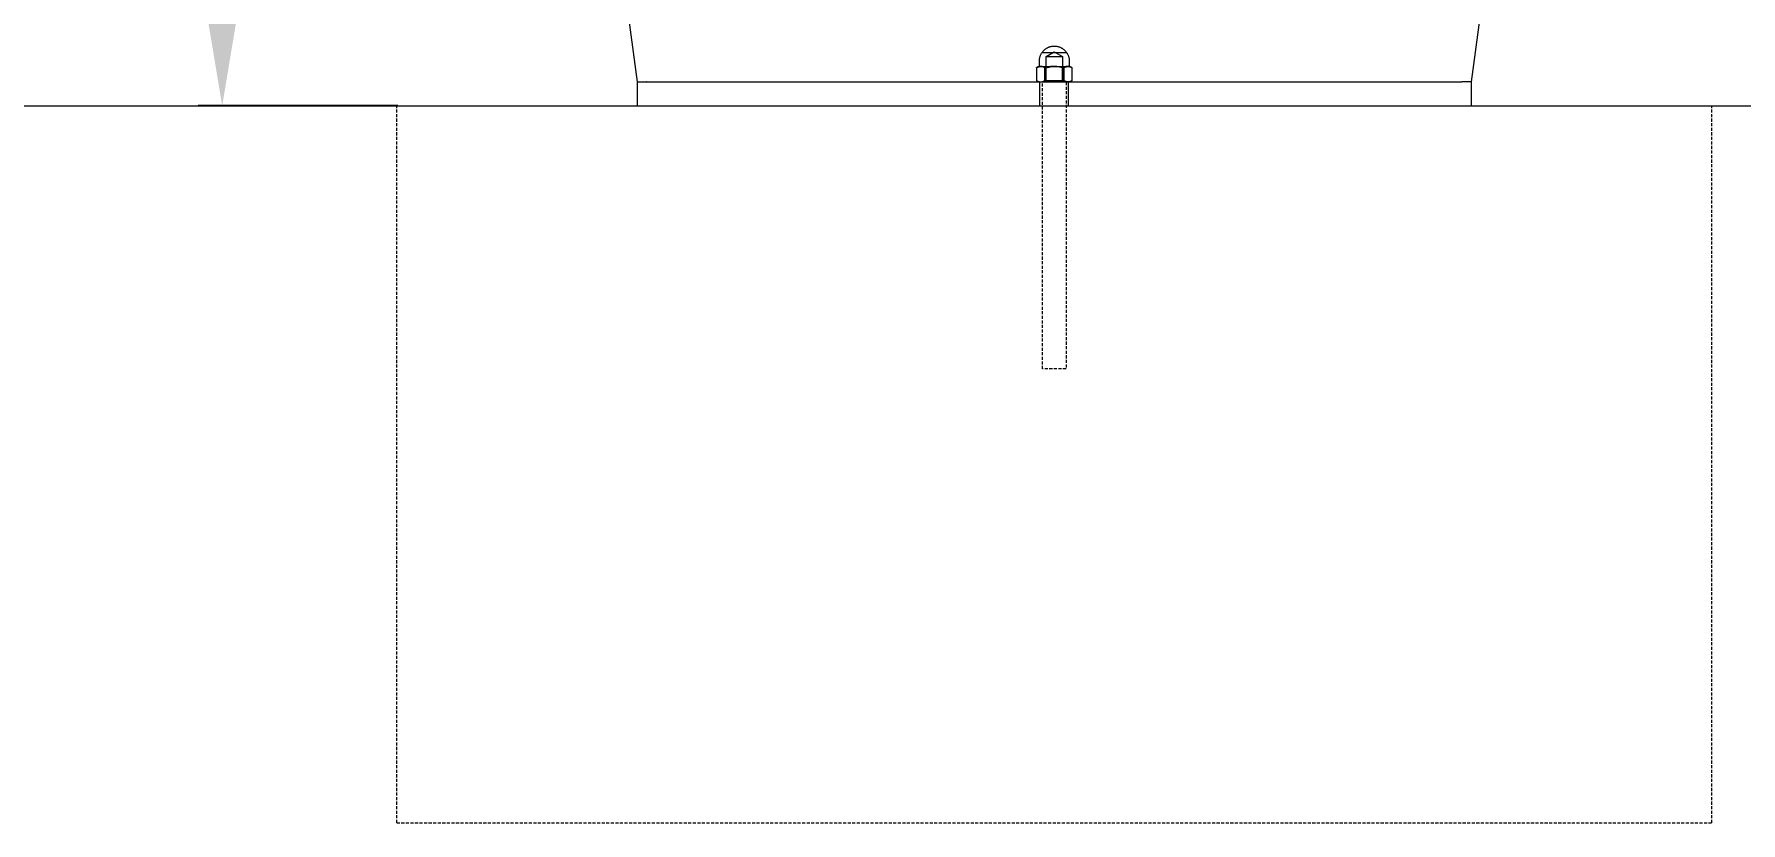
# Model space of a CAD drawing. Header units: millimetres. Extents: x -273 to 4197, y -77 to 2867.
# Drawn here: x 2878 to 3592, y 2108 to 2438 of the extents above; entities that cross this region are included whole.
import ezdxf

# ---------------------------------------------------------------- set-up
doc = ezdxf.new("R2010")
doc.units = ezdxf.units.MM
doc.linetypes.add('HIDDEN', pattern=[1.905, 1.27, -0.635])
for name, color, linetype, lineweight in [('ZANO_R', 7, 'Continuous', 0), ('ZANO_R_przerywana', 7, 'HIDDEN', 0), ('ZANO_W', 1, 'Continuous', 0)]:
    doc.layers.add(name, color=color, linetype=linetype, lineweight=lineweight)
doc.styles.add('Arial', font='arial.ttf')
doc.styles.get("Standard").update_dxf_attribs({"font": 'ARIALUNI.TTF'})
doc.dimstyles.new('pl i ang', dxfattribs={"dimtxt": 50, "dimasz": 50, "dimexe": 1.25, "dimexo": 0.625, "dimgap": 10, "dimtad": 1, "dimtoh": 1, "dimtxsty": 'Standard', "dimcen": 2.5, "dimclrd": 1, "dimclre": 1, "dimclrt": 1, "dimadec": 0, "dimazin": 0, "dimtfac": 1, "dimtmove": 0, "dimatfit": 3, "dimfxl": 1, "dimarcsym": 1})

# ---------------------------------------------------------------- blocks, each defined once
blk = doc.blocks.new('*D396')
at = {"layer": 'ZANO_W', "color": 1, "lineweight": -2}
for p, q in [((3029.87, 2867.42), (2946.44, 2867.42)), ((2956.44, 2827.42), (2956.44, 2447.67)), ((3029.87, 2407.67), (2946.44, 2407.67))]:
    blk.add_line(p, q, dxfattribs=at)
at = {"layer": 'ZANO_W', "color": 1}
for points in [[(2963.11, 2827.42), (2949.78, 2827.42), (2956.44, 2867.42)], [(2949.78, 2447.67), (2963.11, 2447.67), (2956.44, 2407.67)]]:
    blk.add_solid(points, dxfattribs=at)
at = {"layer": 'ZANO_W', "color": 1, "insert": (2926.02, 2637.55), "char_height": 40, "attachment_point": 5, "rotation": 90, "style": 'Arial'}
blk.add_mtext('460', dxfattribs=at)
blk = doc.blocks.new('*D398')
at = {"layer": 'ZANO_W', "color": 1, "lineweight": -2}
blk.add_line((3526.26, 2484.69), (3532.24, 2529.25), dxfattribs=at)
for start, end in [(102.80757, 123.25708), (0, 82.35807), (319.10099, 339.55049)]:
    blk.add_arc((3515.93, 2407.67), 112.67, start, end, dxfattribs=at)
at = {"layer": 'ZANO_W', "color": 1}
for points in [[(3491.26, 2510.88), (3490.65, 2524.2), (3530.91, 2519.34)], [(3628.06, 2367.12), (3614.94, 2369.49), (3628.6, 2407.67)]]:
    blk.add_solid(points, dxfattribs=at)
at = {"layer": 'ZANO_W', "color": 1, "insert": (3623.83, 2502.06), "char_height": 40, "attachment_point": 5, "rotation": 311.17903, "style": 'Arial'}
blk.add_mtext('82%%d', dxfattribs=at)

msp = doc.modelspace()

# ---------------------------------------------------------------- linework, layer by layer
at = {"layer": 'ZANO_R'}
for p, q in [((3125.33, 2452.08), (3129.95, 2417.67)), ((3478.93, 2417.67), (3483.55, 2452.08)), ((3298.21, 2426.84), (3298.23, 2427.06)), ((3298.23, 2427.06), (3298.25, 2427.27)), ((3298.25, 2427.27), (3298.29, 2427.48)), ((3298.29, 2427.48), (3298.33, 2427.69)), ((3298.33, 2427.69), (3298.37, 2427.9)), ((3298.37, 2427.9), (3298.43, 2428.1)), ((3298.43, 2428.1), (3298.49, 2428.31)), ((3298.49, 2428.31), (3298.56, 2428.51)), ((3298.56, 2428.51), (3298.63, 2428.71)), ((3298.63, 2428.71), (3298.71, 2428.91)), ((3298.71, 2428.91), (3298.8, 2429.1)), ((3298.8, 2429.1), (3298.9, 2429.29)), ((3298.9, 2429.29), (3299, 2429.48)), ((3299, 2429.48), (3299.11, 2429.66)), ((3299.11, 2429.66), (3299.22, 2429.84)), ((3299.22, 2429.84), (3299.34, 2430.02)), ((3299.34, 2430.02), (3299.47, 2430.19)), ((3309.34, 2429.84), (3299.45, 2429.84)), ((3299.47, 2430.19), (3299.6, 2430.36)), ((3299.6, 2430.36), (3299.74, 2430.52)), ((3299.74, 2430.52), (3299.88, 2430.68)), ((3299.88, 2430.68), (3300.03, 2430.84)), ((3300.03, 2430.84), (3300.18, 2430.98)), ((3300.18, 2430.98), (3300.34, 2431.13)), ((3300.34, 2431.13), (3300.5, 2431.26)), ((3300.5, 2431.26), (3300.67, 2431.4)), ((3300.67, 2431.4), (3300.84, 2431.52)), ((3300.84, 2431.52), (3301.02, 2431.64)), ((3301.02, 2431.64), (3301.2, 2431.76)), ((3301.05, 2428.27), (3304.45, 2430.31)), ((3301.05, 2428.27), (3307.32, 2428.27)), ((3301.05, 2418.11), (3301.05, 2428.27)), ((3301.2, 2431.76), (3301.38, 2431.86)), ((3301.38, 2431.86), (3301.57, 2431.97)), ((3301.57, 2431.97), (3301.76, 2432.06)), ((3301.76, 2432.06), (3301.96, 2432.15)), ((3301.96, 2432.15), (3302.15, 2432.23)), ((3302.15, 2432.23), (3302.35, 2432.31)), ((3302.35, 2432.31), (3302.56, 2432.37)), ((3302.56, 2432.37), (3302.76, 2432.43)), ((3302.76, 2432.43), (3302.97, 2432.49)), ((3302.97, 2432.49), (3303.17, 2432.54)), ((3303.17, 2432.54), (3303.38, 2432.58)), ((3303.38, 2432.58), (3303.59, 2432.61)), ((3303.59, 2432.61), (3303.81, 2432.63)), ((3303.81, 2432.63), (3304.02, 2432.65)), ((3304.02, 2432.65), (3304.23, 2432.66)), ((3304.23, 2432.66), (3304.45, 2432.67)), ((3304.45, 2432.67), (3304.66, 2432.66)), ((3304.45, 2430.31), (3307.85, 2428.27)), ((3304.66, 2432.66), (3304.87, 2432.65)), ((3304.87, 2432.65), (3305.08, 2432.63)), ((3305.08, 2432.63), (3305.3, 2432.61)), ((3305.3, 2432.61), (3305.51, 2432.58)), ((3305.51, 2432.58), (3305.72, 2432.54)), ((3305.72, 2432.54), (3305.93, 2432.49)), ((3305.93, 2432.49), (3306.13, 2432.43)), ((3306.13, 2432.43), (3306.34, 2432.37)), ((3306.34, 2432.37), (3306.54, 2432.31)), ((3306.54, 2432.31), (3306.74, 2432.23)), ((3306.74, 2432.23), (3306.94, 2432.15)), ((3306.94, 2432.15), (3307.13, 2432.06)), ((3307.13, 2432.06), (3307.32, 2431.97)), ((3307.32, 2431.97), (3307.51, 2431.86)), ((3307.32, 2428.27), (3307.85, 2428.27)), ((3307.51, 2431.86), (3307.69, 2431.76)), ((3307.69, 2431.76), (3307.87, 2431.64)), ((3307.85, 2428.27), (3307.85, 2418.11)), ((3307.87, 2431.64), (3308.05, 2431.52)), ((3308.05, 2431.52), (3308.22, 2431.4)), ((3308.22, 2431.4), (3308.39, 2431.26)), ((3308.39, 2431.26), (3308.55, 2431.13)), ((3308.55, 2431.13), (3308.71, 2430.98)), ((3308.71, 2430.98), (3308.87, 2430.84)), ((3308.87, 2430.84), (3309.01, 2430.68)), ((3309.01, 2430.68), (3309.16, 2430.52)), ((3309.16, 2430.52), (3309.29, 2430.36)), ((3309.29, 2430.36), (3309.43, 2430.19)), ((3309.42, 2429.84), (3309.34, 2429.84)), ((3309.44, 2429.84), (3309.42, 2429.84)), ((3309.43, 2430.19), (3309.55, 2430.02)), ((3309.45, 2429.84), (3309.44, 2429.84)), ((3309.44, 2429.84), (3309.44, 2429.84)), ((3309.45, 2429.84), (3309.45, 2429.84)), ((3309.45, 2429.84), (3309.45, 2429.84)), ((3309.45, 2429.84), (3309.45, 2429.84)), ((3309.45, 2429.84), (3309.45, 2429.84)), ((3309.45, 2429.84), (3309.45, 2429.84)), ((3309.55, 2430.02), (3309.67, 2429.84)), ((3309.67, 2429.84), (3309.79, 2429.66)), ((3309.79, 2429.66), (3309.89, 2429.48)), ((3309.89, 2429.48), (3310, 2429.29)), ((3310, 2429.29), (3310.09, 2429.1)), ((3310.09, 2429.1), (3310.18, 2428.91)), ((3310.18, 2428.91), (3310.26, 2428.71)), ((3310.26, 2428.71), (3310.33, 2428.51)), ((3310.33, 2428.51), (3310.4, 2428.31)), ((3310.4, 2428.31), (3310.46, 2428.1)), ((3310.46, 2428.1), (3310.52, 2427.9)), ((3310.52, 2427.9), (3310.56, 2427.69)), ((3310.56, 2427.69), (3310.6, 2427.48)), ((3310.6, 2427.48), (3310.64, 2427.27)), ((3310.64, 2427.27), (3310.66, 2427.06)), ((3310.66, 2427.06), (3310.68, 2426.84)), ((3296.95, 2423.59), (3297.07, 2423.66)), ((3297.04, 2423.65), (3296.95, 2423.59)), ((3296.95, 2423.59), (3296.95, 2418.25)), ((3297.13, 2423.7), (3297.04, 2423.65)), ((3297.07, 2423.66), (3297.2, 2423.72)), ((3297.23, 2423.76), (3297.13, 2423.7)), ((3297.16, 2423.71), (3297.95, 2424.17)), ((3297.2, 2423.72), (3297.33, 2423.79)), ((3297.32, 2423.81), (3297.23, 2423.76)), ((3297.42, 2423.86), (3297.32, 2423.81)), ((3297.33, 2423.79), (3297.46, 2423.84)), ((3297.52, 2423.9), (3297.42, 2423.86)), ((3297.46, 2423.84), (3297.6, 2423.9)), ((3297.62, 2423.94), (3297.52, 2423.9)), ((3297.6, 2423.9), (3297.74, 2423.95)), ((3297.73, 2423.98), (3297.62, 2423.94)), ((3297.83, 2424.02), (3297.73, 2423.98)), ((3297.74, 2423.95), (3297.87, 2423.99)), ((3297.93, 2424.05), (3297.83, 2424.02)), ((3297.87, 2423.99), (3298.01, 2424.03)), ((3298.04, 2424.08), (3297.93, 2424.05)), ((3297.95, 2424.17), (3297.95, 2424.17)), ((3297.95, 2424.17), (3297.95, 2424.17)), ((3297.95, 2424.17), (3297.95, 2424.17)), ((3297.95, 2424.17), (3297.95, 2424.17)), ((3297.95, 2424.17), (3297.95, 2424.17)), ((3297.95, 2424.17), (3297.96, 2424.17)), ((3297.96, 2424.17), (3297.99, 2424.17)), ((3297.99, 2424.17), (3298.12, 2424.17)), ((3298.01, 2424.03), (3298.15, 2424.06)), ((3298.15, 2424.1), (3298.04, 2424.08)), ((3298.08, 2424.17), (3298.1, 2424.17)), ((3298.09, 2424.17), (3298.1, 2424.17)), ((3298.1, 2424.17), (3298.1, 2424.17)), ((3298.1, 2424.17), (3298.11, 2424.17)), ((3298.11, 2424.17), (3298.11, 2424.17)), ((3298.11, 2424.17), (3298.11, 2424.17)), ((3298.11, 2424.17), (3298.12, 2424.17)), ((3298.12, 2424.17), (3298.12, 2424.18)), ((3298.12, 2424.18), (3298.12, 2424.18)), ((3298.12, 2424.18), (3298.13, 2424.18)), ((3298.12, 2424.17), (3298.64, 2424.17)), ((3298.13, 2424.18), (3298.13, 2424.18)), ((3298.13, 2424.18), (3298.14, 2424.18)), ((3298.14, 2424.18), (3298.14, 2424.19)), ((3298.14, 2424.19), (3298.15, 2424.19)), ((3298.14, 2424.18), (3298.14, 2424.18)), ((3298.15, 2424.19), (3298.16, 2424.2)), ((3298.15, 2424.19), (3298.15, 2424.19)), ((3298.15, 2424.19), (3298.15, 2424.19)), ((3298.26, 2424.12), (3298.15, 2424.1)), ((3298.15, 2424.06), (3298.3, 2424.09)), ((3298.16, 2424.2), (3298.17, 2424.21)), ((3298.16, 2424.2), (3298.16, 2424.2)), ((3298.16, 2424.2), (3298.16, 2424.2)), ((3298.17, 2424.21), (3298.17, 2424.22)), ((3298.17, 2424.22), (3298.18, 2424.22)), ((3298.17, 2424.21), (3298.17, 2424.21)), ((3298.17, 2424.21), (3298.17, 2424.21)), ((3298.18, 2424.23), (3298.19, 2424.24)), ((3298.18, 2424.22), (3298.18, 2424.23)), ((3298.18, 2424.23), (3298.18, 2424.23)), ((3298.18, 2424.23), (3298.18, 2424.23)), ((3298.18, 2424.22), (3298.18, 2424.22)), ((3298.19, 2424.26), (3298.19, 2424.27)), ((3298.19, 2424.27), (3298.19, 2424.27)), ((3298.19, 2424.27), (3298.2, 2424.27)), ((3298.19, 2424.25), (3298.19, 2424.26)), ((3298.19, 2424.26), (3298.19, 2424.26)), ((3298.19, 2424.24), (3298.19, 2424.25)), ((3298.19, 2424.25), (3298.19, 2424.25)), ((3298.19, 2424.25), (3298.19, 2424.25)), ((3298.19, 2424.24), (3298.19, 2424.24)), ((3298.2, 2426.63), (3298.21, 2426.84)), ((3298.2, 2426.42), (3298.2, 2426.63)), ((3298.2, 2424.29), (3298.2, 2426.42)), ((3298.2, 2424.28), (3298.2, 2424.29)), ((3298.2, 2424.27), (3298.2, 2424.28)), ((3298.2, 2424.28), (3298.2, 2424.28)), ((3298.36, 2424.14), (3298.26, 2424.12)), ((3298.3, 2424.09), (3298.44, 2424.12)), ((3298.47, 2424.15), (3298.36, 2424.14)), ((3298.44, 2424.12), (3298.58, 2424.14)), ((3298.58, 2424.16), (3298.47, 2424.15)), ((3298.69, 2424.17), (3298.58, 2424.16)), ((3298.58, 2424.14), (3298.73, 2424.15)), ((3298.8, 2424.16), (3298.69, 2424.17)), ((3298.73, 2424.15), (3298.87, 2424.17)), ((3298.76, 2424.17), (3304.06, 2424.17)), ((3298.91, 2424.15), (3298.8, 2424.16)), ((3299.02, 2424.14), (3298.91, 2424.15)), ((3299.01, 2424.17), (3299.16, 2424.16)), ((3299.13, 2424.12), (3299.02, 2424.14)), ((3299.23, 2424.1), (3299.13, 2424.12)), ((3299.16, 2424.16), (3299.31, 2424.14)), ((3299.34, 2424.08), (3299.23, 2424.1)), ((3299.31, 2424.14), (3299.45, 2424.12)), ((3299.45, 2424.05), (3299.34, 2424.08)), ((3299.45, 2424.12), (3299.59, 2424.1)), ((3299.55, 2424.02), (3299.45, 2424.05)), ((3299.66, 2423.98), (3299.55, 2424.02)), ((3299.59, 2424.1), (3299.74, 2424.07)), ((3299.76, 2423.94), (3299.66, 2423.98)), ((3299.74, 2424.07), (3299.88, 2424.03)), ((3299.86, 2423.9), (3299.76, 2423.94)), ((3299.96, 2423.86), (3299.86, 2423.9)), ((3299.88, 2424.03), (3300.02, 2423.99)), ((3300.06, 2423.81), (3299.96, 2423.86)), ((3300.02, 2423.99), (3300.16, 2423.95)), ((3300.16, 2423.76), (3300.06, 2423.81)), ((3300.16, 2423.95), (3300.3, 2423.9)), ((3300.25, 2423.7), (3300.16, 2423.76)), ((3300.35, 2423.65), (3300.25, 2423.7)), ((3300.3, 2423.9), (3300.43, 2423.85)), ((3300.44, 2423.59), (3300.35, 2423.65)), ((3300.43, 2423.85), (3300.57, 2423.79)), ((3300.84, 2423.7), (3300.44, 2423.59)), ((3300.44, 2418.25), (3300.44, 2423.59)), ((3300.57, 2423.79), (3300.7, 2423.72)), ((3300.7, 2423.72), (3300.83, 2423.66)), ((3300.83, 2423.66), (3300.96, 2423.59)), ((3301.25, 2423.81), (3300.84, 2423.7)), ((3300.96, 2423.59), (3301.4, 2423.71)), ((3300.96, 2418.25), (3300.96, 2423.59)), ((3301.67, 2423.9), (3301.25, 2423.81)), ((3301.4, 2423.71), (3301.85, 2423.82)), ((3302.08, 2423.98), (3301.67, 2423.9)), ((3301.85, 2423.82), (3302.3, 2423.92)), ((3302.5, 2424.04), (3302.08, 2423.98)), ((3302.3, 2423.92), (3302.75, 2424)), ((3302.92, 2424.09), (3302.5, 2424.04)), ((3302.75, 2424), (3303.21, 2424.07)), ((3303.34, 2424.13), (3302.92, 2424.09)), ((3303.21, 2424.07), (3303.67, 2424.11)), ((3303.76, 2424.15), (3303.34, 2424.13)), ((3303.67, 2424.11), (3304.12, 2424.15)), ((3304.19, 2424.17), (3303.76, 2424.15)), ((3304.12, 2424.15), (3304.59, 2424.17)), ((3304.61, 2424.15), (3304.19, 2424.17)), ((3304.31, 2424.17), (3309.88, 2424.17)), ((3305.03, 2424.13), (3304.61, 2424.15)), ((3304.82, 2424.17), (3305.29, 2424.15)), ((3304.83, 2424.17), (3304.94, 2424.16)), ((3305.45, 2424.09), (3305.03, 2424.13)), ((3305.29, 2424.15), (3305.74, 2424.11)), ((3305.87, 2424.04), (3305.45, 2424.09)), ((3305.74, 2424.11), (3306.2, 2424.07)), ((3306.29, 2423.98), (3305.87, 2424.04)), ((3306.2, 2424.07), (3306.66, 2424)), ((3306.71, 2423.9), (3306.29, 2423.98)), ((3306.66, 2424), (3307.11, 2423.92)), ((3307.12, 2423.81), (3306.71, 2423.9)), ((3307.11, 2423.92), (3307.56, 2423.82)), ((3307.53, 2423.7), (3307.12, 2423.81)), ((3307.94, 2423.59), (3307.53, 2423.7)), ((3307.56, 2423.82), (3308.01, 2423.71)), ((3308.06, 2423.66), (3307.94, 2423.59)), ((3307.94, 2418.25), (3307.94, 2423.59)), ((3308.01, 2423.71), (3308.46, 2423.59)), ((3308.18, 2423.72), (3308.06, 2423.66)), ((3308.31, 2423.78), (3308.18, 2423.72)), ((3308.44, 2423.84), (3308.31, 2423.78)), ((3308.57, 2423.89), (3308.44, 2423.84)), ((3308.46, 2423.59), (3308.55, 2423.65)), ((3308.46, 2423.59), (3308.46, 2418.25)), ((3308.55, 2423.65), (3308.65, 2423.71)), ((3308.7, 2423.94), (3308.57, 2423.89)), ((3308.65, 2423.71), (3308.74, 2423.76)), ((3308.83, 2423.98), (3308.7, 2423.94)), ((3308.74, 2423.76), (3308.84, 2423.82)), ((3308.97, 2424.02), (3308.83, 2423.98)), ((3308.84, 2423.82), (3308.95, 2423.86)), ((3308.95, 2423.86), (3309.05, 2423.91)), ((3309.11, 2424.06), (3308.97, 2424.02)), ((3309.05, 2423.91), (3309.15, 2423.95)), ((3309.24, 2424.09), (3309.11, 2424.06)), ((3309.15, 2423.95), (3309.26, 2423.99)), ((3309.38, 2424.11), (3309.24, 2424.09)), ((3309.26, 2423.99), (3309.37, 2424.02)), ((3309.37, 2424.02), (3309.48, 2424.06)), ((3309.52, 2424.13), (3309.38, 2424.11)), ((3309.48, 2424.06), (3309.59, 2424.08)), ((3309.66, 2424.15), (3309.52, 2424.13)), ((3309.59, 2424.08), (3309.7, 2424.11)), ((3309.8, 2424.16), (3309.66, 2424.15)), ((3309.7, 2424.11), (3309.81, 2424.13)), ((3309.94, 2424.17), (3309.8, 2424.16)), ((3309.86, 2424.17), (3309.81, 2424.16)), ((3309.81, 2424.13), (3309.92, 2424.14)), ((3309.92, 2424.14), (3310.03, 2424.16)), ((3310.08, 2424.16), (3309.94, 2424.17)), ((3310, 2424.17), (3310.95, 2424.17)), ((3310.07, 2424.16), (3310.02, 2424.17)), ((3310.03, 2424.16), (3310.14, 2424.17)), ((3310.22, 2424.15), (3310.08, 2424.16)), ((3310.09, 2424.16), (3310.13, 2424.17)), ((3310.36, 2424.13), (3310.22, 2424.15)), ((3310.26, 2424.17), (3310.36, 2424.16)), ((3310.36, 2424.16), (3310.46, 2424.15)), ((3310.5, 2424.11), (3310.36, 2424.13)), ((3310.46, 2424.15), (3310.57, 2424.13)), ((3310.64, 2424.09), (3310.5, 2424.11)), ((3310.57, 2424.13), (3310.67, 2424.12)), ((3310.78, 2424.06), (3310.64, 2424.09)), ((3310.67, 2424.12), (3310.77, 2424.1)), ((3310.68, 2426.84), (3310.69, 2426.63)), ((3310.69, 2426.63), (3310.7, 2426.42)), ((3310.7, 2426.42), (3310.7, 2424.29)), ((3310.7, 2424.29), (3310.81, 2424.17)), ((3310.77, 2424.1), (3310.87, 2424.07)), ((3310.91, 2424.02), (3310.78, 2424.06)), ((3310.79, 2424.17), (3310.8, 2424.17)), ((3310.87, 2424.07), (3310.97, 2424.05)), ((3311.05, 2423.98), (3310.91, 2424.02)), ((3310.95, 2424.17), (3311.79, 2423.68)), ((3310.97, 2424.05), (3311.07, 2424.01)), ((3311.18, 2423.94), (3311.05, 2423.98)), ((3311.07, 2424.01), (3311.17, 2423.98)), ((3311.17, 2423.98), (3311.27, 2423.94)), ((3311.31, 2423.89), (3311.18, 2423.94)), ((3311.27, 2423.94), (3311.36, 2423.9)), ((3311.44, 2423.84), (3311.31, 2423.89)), ((3311.36, 2423.9), (3311.46, 2423.86)), ((3311.57, 2423.78), (3311.44, 2423.84)), ((3311.46, 2423.86), (3311.55, 2423.81)), ((3311.55, 2423.81), (3311.64, 2423.76)), ((3311.7, 2423.72), (3311.57, 2423.78)), ((3311.64, 2423.76), (3311.73, 2423.71)), ((3311.82, 2423.66), (3311.7, 2423.72)), ((3311.79, 2423.68), (3311.95, 2423.59)), ((3311.95, 2423.59), (3311.82, 2423.66)), ((3311.95, 2418.25), (3311.95, 2423.59)), ((3129.95, 2417.67), (3129.95, 2407.67)), ((3129.95, 2417.67), (3133.95, 2417.67)), ((3134.1, 2417.67), (3133.95, 2417.67)), ((3134.1, 2417.67), (3302.57, 2417.67)), ((3296.95, 2418.25), (3297.07, 2418.17)), ((3296.95, 2418.25), (3297.04, 2418.18)), ((3297.04, 2418.18), (3297.14, 2418.13)), ((3297.07, 2418.17), (3297.21, 2418.11)), ((3297.14, 2418.13), (3297.24, 2418.07)), ((3297.94, 2417.67), (3297.16, 2418.12)), ((3297.21, 2418.11), (3297.34, 2418.04)), ((3297.24, 2418.07), (3297.34, 2418.02)), ((3297.34, 2418.04), (3297.47, 2417.99)), ((3297.34, 2418.02), (3297.44, 2417.97)), ((3297.44, 2417.97), (3297.54, 2417.92)), ((3297.95, 2417.67), (3297.45, 2417.67)), ((3297.47, 2417.99), (3297.61, 2417.93)), ((3297.54, 2417.92), (3297.65, 2417.88)), ((3297.61, 2417.93), (3297.75, 2417.88)), ((3297.65, 2417.88), (3297.76, 2417.84)), ((3297.75, 2417.88), (3297.89, 2417.84)), ((3297.76, 2417.84), (3297.87, 2417.81)), ((3297.87, 2417.81), (3297.97, 2417.78)), ((3297.89, 2417.84), (3298.03, 2417.8)), ((3297.95, 2417.67), (3297.94, 2417.67)), ((3297.95, 2417.67), (3298.64, 2417.67)), ((3297.97, 2417.78), (3298.08, 2417.75)), ((3298.03, 2417.8), (3298.18, 2417.76)), ((3298.08, 2417.75), (3298.2, 2417.72)), ((3298.18, 2417.76), (3298.32, 2417.73)), ((3298.2, 2417.72), (3298.31, 2417.7)), ((3298.31, 2417.7), (3298.42, 2417.68)), ((3298.32, 2417.73), (3298.47, 2417.71)), ((3298.42, 2417.68), (3298.53, 2417.67)), ((3298.45, 2407.67), (3298.45, 2417.67)), ((3298.47, 2417.71), (3298.61, 2417.69)), ((3298.47, 2417.68), (3298.52, 2417.67)), ((3298.53, 2417.67), (3298.61, 2417.67)), ((3298.55, 2417.67), (3298.58, 2417.67)), ((3298.61, 2417.69), (3298.76, 2417.67)), ((3298.61, 2417.67), (3298.69, 2417.67)), ((3298.69, 2417.67), (3298.77, 2417.67)), ((3298.75, 2417.67), (3304.07, 2417.67)), ((3298.76, 2417.67), (3298.83, 2417.67)), ((3298.81, 2417.67), (3298.76, 2417.67)), ((3298.77, 2417.67), (3298.85, 2417.67)), ((3298.83, 2417.67), (3298.89, 2417.67)), ((3298.85, 2417.67), (3298.96, 2417.68)), ((3298.96, 2417.68), (3299.08, 2417.7)), ((3299.01, 2417.67), (3299.16, 2417.68)), ((3299.08, 2417.7), (3299.19, 2417.72)), ((3299.16, 2417.68), (3299.31, 2417.69)), ((3299.19, 2417.72), (3299.3, 2417.75)), ((3299.3, 2417.75), (3299.41, 2417.78)), ((3299.31, 2417.69), (3299.45, 2417.71)), ((3299.41, 2417.78), (3299.52, 2417.81)), ((3299.45, 2417.71), (3299.59, 2417.74)), ((3309.34, 2417.59), (3299.45, 2417.59)), ((3299.52, 2417.81), (3299.63, 2417.84)), ((3299.59, 2417.74), (3299.74, 2417.77)), ((3299.63, 2417.84), (3299.73, 2417.88)), ((3299.73, 2417.88), (3299.84, 2417.92)), ((3299.74, 2417.77), (3299.88, 2417.8)), ((3299.84, 2417.92), (3299.94, 2417.97)), ((3299.88, 2417.8), (3300.02, 2417.84)), ((3299.94, 2417.97), (3300.04, 2418.02)), ((3300.02, 2417.84), (3300.16, 2417.88)), ((3300.04, 2418.02), (3300.15, 2418.07)), ((3300.15, 2418.07), (3300.24, 2418.13)), ((3300.16, 2417.88), (3300.3, 2417.93)), ((3300.24, 2418.13), (3300.34, 2418.18)), ((3300.3, 2417.93), (3300.43, 2417.99)), ((3300.34, 2418.18), (3300.44, 2418.25)), ((3300.43, 2417.99), (3300.57, 2418.04)), ((3300.44, 2418.25), (3300.85, 2418.13)), ((3300.45, 2417.69), (3301.05, 2418.11)), ((3307.83, 2417.69), (3300.45, 2417.69)), ((3300.45, 2417.67), (3300.45, 2417.69)), ((3300.57, 2418.04), (3300.7, 2418.11)), ((3300.7, 2418.11), (3300.83, 2418.18)), ((3300.83, 2418.18), (3300.96, 2418.25)), ((3300.85, 2418.13), (3301.27, 2418.02)), ((3301.4, 2418.12), (3300.96, 2418.25)), ((3307.32, 2418.11), (3301.05, 2418.11)), ((3301.27, 2418.02), (3301.7, 2417.93)), ((3301.85, 2418.01), (3301.4, 2418.12)), ((3301.7, 2417.93), (3302.12, 2417.85)), ((3302.3, 2417.91), (3301.85, 2418.01)), ((3302.12, 2417.85), (3302.55, 2417.79)), ((3302.75, 2417.83), (3302.3, 2417.91)), ((3302.55, 2417.79), (3302.98, 2417.73)), ((3302.57, 2417.67), (3304.45, 2417.67)), ((3303.21, 2417.77), (3302.75, 2417.83)), ((3302.98, 2417.73), (3303.41, 2417.7)), ((3303.67, 2417.72), (3303.21, 2417.77)), ((3303.41, 2417.7), (3303.85, 2417.67)), ((3304.13, 2417.68), (3303.67, 2417.72)), ((3304.59, 2417.67), (3304.13, 2417.68)), ((3304.31, 2417.67), (3309.88, 2417.67)), ((3304.45, 2417.67), (3306.32, 2417.67)), ((3304.53, 2417.67), (3304.96, 2417.7)), ((3305.29, 2417.68), (3304.82, 2417.67)), ((3304.96, 2417.7), (3305.39, 2417.73)), ((3305.75, 2417.72), (3305.29, 2417.68)), ((3305.39, 2417.73), (3305.82, 2417.79)), ((3306.2, 2417.77), (3305.75, 2417.72)), ((3305.82, 2417.79), (3306.25, 2417.85)), ((3306.66, 2417.83), (3306.2, 2417.77)), ((3306.25, 2417.85), (3306.68, 2417.93)), ((3306.32, 2417.67), (3474.8, 2417.67)), ((3307.11, 2417.91), (3306.66, 2417.83)), ((3306.68, 2417.93), (3307.1, 2418.02)), ((3307.1, 2418.02), (3307.52, 2418.13)), ((3307.56, 2418.01), (3307.11, 2417.91)), ((3307.71, 2418.11), (3307.32, 2418.11)), ((3307.52, 2418.13), (3307.94, 2418.25)), ((3308.01, 2418.12), (3307.56, 2418.01)), ((3307.81, 2418.11), (3307.71, 2418.11)), ((3307.84, 2418.11), (3307.81, 2418.11)), ((3308.28, 2417.69), (3307.83, 2417.69)), ((3307.85, 2418.11), (3307.84, 2418.11)), ((3307.84, 2418.11), (3307.84, 2418.11)), ((3307.85, 2418.11), (3307.85, 2418.11)), ((3307.85, 2418.11), (3307.85, 2418.11)), ((3307.85, 2418.11), (3307.85, 2418.11)), ((3307.85, 2418.11), (3307.85, 2418.11)), ((3307.85, 2418.11), (3308.45, 2417.69)), ((3307.94, 2418.25), (3308.07, 2418.17)), ((3308.46, 2418.25), (3308.01, 2418.12)), ((3308.07, 2418.17), (3308.2, 2418.11)), ((3308.2, 2418.11), (3308.33, 2418.04)), ((3308.41, 2417.69), (3308.28, 2417.69)), ((3308.33, 2418.04), (3308.47, 2417.98)), ((3308.44, 2417.69), (3308.41, 2417.69)), ((3308.45, 2417.69), (3308.44, 2417.69)), ((3308.44, 2417.69), (3308.44, 2417.69)), ((3308.45, 2417.69), (3308.45, 2417.69)), ((3308.45, 2417.69), (3308.45, 2417.69)), ((3308.45, 2417.69), (3308.45, 2417.69)), ((3308.45, 2417.69), (3308.45, 2417.69)), ((3308.45, 2417.69), (3308.45, 2417.67)), ((3308.55, 2418.18), (3308.46, 2418.25)), ((3308.47, 2417.98), (3308.61, 2417.93)), ((3308.65, 2418.13), (3308.55, 2418.18)), ((3308.61, 2417.93), (3308.74, 2417.88)), ((3308.74, 2418.07), (3308.65, 2418.13)), ((3308.84, 2418.02), (3308.74, 2418.07)), ((3308.74, 2417.88), (3308.89, 2417.84)), ((3308.95, 2417.97), (3308.84, 2418.02)), ((3308.89, 2417.84), (3309.03, 2417.8)), ((3309.05, 2417.92), (3308.95, 2417.97)), ((3309.03, 2417.8), (3309.17, 2417.76)), ((3309.15, 2417.88), (3309.05, 2417.92)), ((3309.26, 2417.84), (3309.15, 2417.88)), ((3309.17, 2417.76), (3309.32, 2417.73)), ((3309.37, 2417.81), (3309.26, 2417.84)), ((3309.32, 2417.73), (3309.46, 2417.71)), ((3309.42, 2417.59), (3309.34, 2417.59)), ((3309.48, 2417.78), (3309.37, 2417.81)), ((3309.44, 2417.59), (3309.42, 2417.59)), ((3309.45, 2417.59), (3309.44, 2417.59)), ((3309.44, 2417.59), (3309.44, 2417.59)), ((3309.45, 2417.59), (3309.45, 2417.59)), ((3309.45, 2417.59), (3309.45, 2417.59)), ((3309.45, 2417.59), (3309.45, 2417.59)), ((3309.45, 2417.59), (3309.45, 2417.59)), ((3309.45, 2417.59), (3309.45, 2417.59)), ((3309.46, 2417.71), (3309.61, 2417.69)), ((3309.59, 2417.75), (3309.48, 2417.78)), ((3309.7, 2417.73), (3309.59, 2417.75)), ((3309.61, 2417.69), (3309.76, 2417.67)), ((3309.69, 2417.68), (3309.74, 2417.67)), ((3309.81, 2417.7), (3309.7, 2417.73)), ((3309.76, 2417.67), (3309.85, 2417.67)), ((3309.92, 2417.69), (3309.81, 2417.7)), ((3309.85, 2417.67), (3309.94, 2417.67)), ((3310.03, 2417.68), (3309.92, 2417.69)), ((3309.94, 2417.67), (3310.03, 2417.67)), ((3310, 2417.67), (3310.95, 2417.67)), ((3310.14, 2417.67), (3310.03, 2417.68)), ((3310.03, 2417.67), (3310.13, 2417.67)), ((3310.08, 2417.67), (3310.13, 2417.67)), ((3310.13, 2417.67), (3310.28, 2417.69)), ((3310.36, 2417.67), (3310.26, 2417.67)), ((3310.28, 2417.69), (3310.42, 2417.71)), ((3310.35, 2417.67), (3310.31, 2417.67)), ((3310.46, 2417.68), (3310.36, 2417.67)), ((3310.42, 2417.68), (3310.37, 2417.67)), ((3310.42, 2417.71), (3310.57, 2417.73)), ((3310.45, 2407.67), (3310.45, 2417.67)), ((3310.57, 2417.7), (3310.46, 2417.68)), ((3310.57, 2417.73), (3310.71, 2417.76)), ((3310.67, 2417.72), (3310.57, 2417.7)), ((3310.77, 2417.74), (3310.67, 2417.72)), ((3310.71, 2417.76), (3310.86, 2417.8)), ((3310.87, 2417.76), (3310.77, 2417.74)), ((3310.86, 2417.8), (3311, 2417.84)), ((3310.97, 2417.79), (3310.87, 2417.76)), ((3311.79, 2418.15), (3310.95, 2417.67)), ((3311.45, 2417.67), (3310.95, 2417.67)), ((3310.95, 2417.67), (3310.95, 2417.67)), ((3311.07, 2417.82), (3310.97, 2417.79)), ((3311, 2417.84), (3311.14, 2417.88)), ((3311.17, 2417.85), (3311.07, 2417.82)), ((3311.14, 2417.88), (3311.28, 2417.93)), ((3311.27, 2417.89), (3311.17, 2417.85)), ((3311.36, 2417.93), (3311.27, 2417.89)), ((3311.28, 2417.93), (3311.42, 2417.99)), ((3311.46, 2417.97), (3311.36, 2417.93)), ((3311.42, 2417.99), (3311.55, 2418.04)), ((3311.55, 2418.02), (3311.46, 2417.97)), ((3311.55, 2418.04), (3311.69, 2418.11)), ((3311.64, 2418.07), (3311.55, 2418.02)), ((3311.73, 2418.12), (3311.64, 2418.07)), ((3311.69, 2418.11), (3311.82, 2418.17)), ((3311.95, 2418.25), (3311.79, 2418.15)), ((3311.82, 2418.17), (3311.95, 2418.25)), ((3474.8, 2417.67), (3474.95, 2417.67)), ((3478.95, 2417.67), (3474.95, 2417.67)), ((3478.95, 2407.67), (3478.95, 2417.67)), ((3029.45, 2407.67), (3579.45, 2407.67))]:
    msp.add_line(p, q, dxfattribs=at)
msp.add_lwpolyline([(-273.4, 2407.67), (4090.96, 2407.67)], dxfattribs=at)
at = {"layer": 'ZANO_R_przerywana'}
for p, q in [((3299.45, 2297.59), (3299.45, 2417.59)), ((3309.45, 2417.59), (3309.45, 2297.59)), ((3029.45, 2107.67), (3029.45, 2407.67)), ((3579.45, 2107.67), (3579.45, 2407.67)), ((3309.34, 2297.59), (3299.45, 2297.59)), ((3309.42, 2297.59), (3309.34, 2297.59)), ((3309.44, 2297.59), (3309.42, 2297.59)), ((3309.45, 2297.59), (3309.44, 2297.59)), ((3309.44, 2297.59), (3309.44, 2297.59)), ((3309.45, 2297.59), (3309.45, 2297.59)), ((3309.45, 2297.59), (3309.45, 2297.59)), ((3309.45, 2297.59), (3309.45, 2297.59)), ((3309.45, 2297.59), (3309.45, 2297.59)), ((3309.45, 2297.59), (3309.45, 2297.59)), ((3029.45, 2107.67), (3579.45, 2107.67))]:
    msp.add_line(p, q, dxfattribs=at)

# ---------------------------------------------------------------- dimensions: what is measured, and where the dimension line sits
at = {"layer": 'ZANO_W'}
dim = msp.add_linear_dim(base=(2956.44, 2407.67), p1=(3039.87, 2867.42), p2=(3039.87, 2407.67), angle=90, dimstyle='pl i ang', override={"dimtxt": 40, "dimasz": 40, "dimexe": 10, "dimexo": 10, "dimtoh": 0, "dimdec": 0, "dimtxsty": 'Arial', "dimtdec": 0, "dimtmove": 1}, dxfattribs=at)
dim.commit()
dim.dimension.update_dxf_attribs({"geometry": '*D396', "text_midpoint": (2926.02, 2637.55)})
dim = msp.add_angular_dim_2l(base=(3615.91, 2459.61), line1=((-273.4, 2407.67), (4090.96, 2407.67)), line2=((3524.94, 2474.77), (3521.21, 2447.02)), dimstyle='pl i ang', override={"dimtxt": 40, "dimasz": 40, "dimexe": 10, "dimexo": 10, "dimtoh": 0, "dimdec": 0, "dimtxsty": 'Arial', "dimtdec": 0, "dimtmove": 1}, dxfattribs=at)
dim.commit()
dim.dimension.update_dxf_attribs({"geometry": '*D398', "text_midpoint": (3623.83, 2502.06)})

doc.saveas('drawing.dxf')
